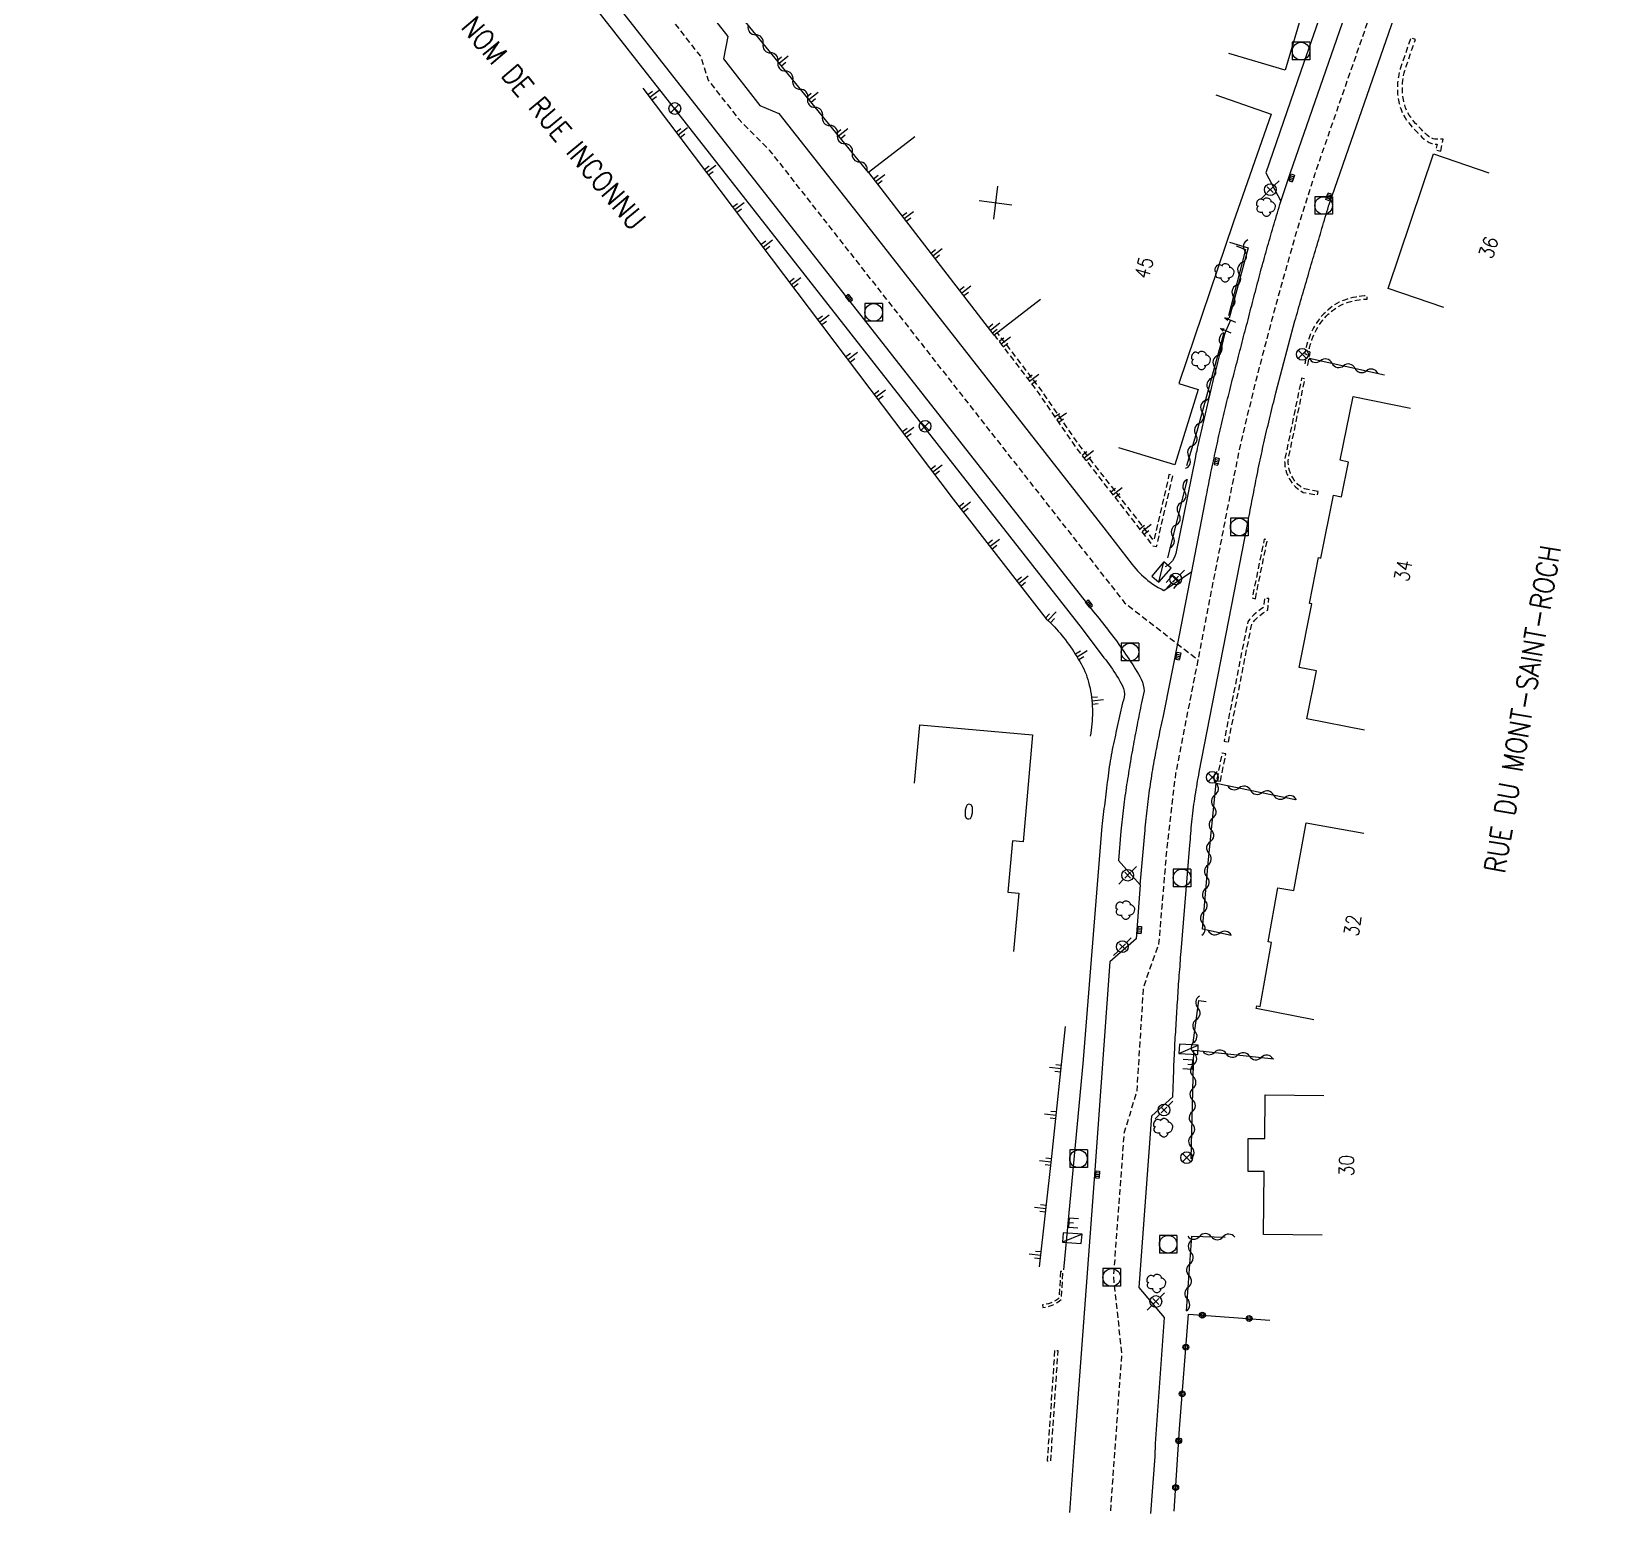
# Model space of a CAD drawing. Header units: millimetres. Extents: x 146015 to 146986, y 143000 to 144000.
# Drawn here: x 146427.7 to 146561.7, y 143605.4 to 143731.6 of the extents above; entities that cross this region are included whole.
import ezdxf
from ezdxf.enums import TextEntityAlignment as Align

# ---------------------------------------------------------------- set-up
doc = ezdxf.new("R2010")
doc.units = ezdxf.units.MM
doc.linetypes.add('DASHED', pattern=[0.75, 0.5, -0.25])
doc.layers.get('0').update_dxf_attribs({"linetype": 'CONTINUOUS'})
for name, color, linetype in [('W0001', 6, 'DASHED'), ('W0008', 7, 'CONTINUOUS'), ('W0017', 7, 'CONTINUOUS'), ('W0100', 7, 'CONTINUOUS'), ('W0105', 7, 'CONTINUOUS'), ('W0112', 1, 'DASHED'), ('W0211', 2, 'CONTINUOUS'), ('W0300', 7, 'CONTINUOUS'), ('W0310', 3, 'CONTINUOUS'), ('W0322', 7, 'CONTINUOUS'), ('W0400', 7, 'CONTINUOUS'), ('W0420', 7, 'CONTINUOUS'), ('W0430', 7, 'CONTINUOUS'), ('W0454', 7, 'CONTINUOUS'), ('W0469', 7, 'CONTINUOUS'), ('W0989', 7, 'CONTINUOUS'), ('W0991', 7, 'CONTINUOUS')]:
    doc.layers.add(name, color=color, linetype=linetype)
doc.styles.get("Standard").update_dxf_attribs({"font": 'romans.shx', "width": 0.85})

# ---------------------------------------------------------------- blocks, each defined once
blk = doc.blocks.new('T420')
for p, q in [((0.75, 0.75), (-0.75, 0.75)), ((-0.75, 0.75), (-0.75, -0.75)), ((0.75, 0.75), (0.75, -0.75)), ((0.75, -0.75), (-0.75, -0.75))]:
    blk.add_line(p, q)
blk.add_ellipse((0, 0), major_axis=(-0.53, 0.53), ratio=1, start_param=3.926991, end_param=10.210176)
blk = doc.blocks.new('T400')
for p, q in [((-0.15, 0.3), (0.15, 0.3)), ((-0.15, -0.25), (-0.15, 0.3)), ((-0.15, 0.15), (0.15, 0.15)), ((-0.15, 0), (0.15, 0)), ((0.15, 0.3), (0.15, -0.25)), ((-0.15, -0.15), (0.15, -0.15)), ((-0.15, -0.25), (-0.15, -0.3)), ((-0.15, -0.3), (0.15, -0.3)), ((0.15, -0.3), (0.15, -0.25))]:
    blk.add_line(p, q)
blk = doc.blocks.new('T430')
at = {"flags": 128}
for points in [[(-0.4, 2.1), (0.4, 2.1)], [(-0.4, 2.1), (-0.4, 1.3)], [(-0.4, 1.7), (0, 1.7)], [(0.8, 0.8), (-0.8, 0.8)], [(-0.8, 0.8), (-0.8, 0)], [(0.8, 0.8), (-0.8, 0)], [(-0.8, 0), (0.8, 0)], [(-0.4, 1.3), (0.4, 1.3)], [(0.8, 0), (0.8, 0.8)]]:
    blk.add_lwpolyline(points, dxfattribs=at)
blk = doc.blocks.new('T454')
for p, q in [((-0.25, 0.25), (0.25, -0.25)), ((-0.25, -0.25), (0.25, 0.25)), ((0.75, 0.75), (0.375, 0.375)), ((-0.375, -0.375), (-0.75, -0.75))]:
    blk.add_line(p, q)
blk.add_ellipse((0, 0), major_axis=(0.354, 0.354), ratio=1, start_param=5.497787143782138, end_param=11.78097245096172)
blk = doc.blocks.new('T300')
for p, q in [((-0.8, 0.51), (-0.86, 0.34)), ((-0.86, 0.34), (-0.86, 0.17)), ((-0.86, 0.17), (-0.74, 0.06)), ((-0.69, 0.63), (-0.8, 0.51)), ((-0.8, -0.06), (-0.74, 0.06)), ((-0.74, 0.06), (-0.69, 0.11)), ((-0.57, 0.69), (-0.69, 0.63)), ((-0.46, 0.69), (-0.57, 0.69)), ((-0.29, 0.63), (-0.46, 0.69)), ((-0.29, 0.63), (-0.17, 0.74)), ((-0.23, 0.57), (-0.29, 0.63)), ((-0.17, 0.74), (-0.06, 0.8)), ((-0.06, 0.8), (0.06, 0.8)), ((0.06, 0.8), (0.23, 0.74)), ((0.23, 0.74), (0.34, 0.63)), ((0.34, 0.63), (0.4, 0.51)), ((0.46, 0.46), (0.34, 0.46)), ((0.4, 0.51), (0.4, 0.46)), ((0.57, 0.4), (0.46, 0.46)), ((0.57, 0.4), (0.69, 0.29)), ((0.69, 0.29), (0.74, 0.17)), ((0.74, 0.06), (0.69, -0.17)), ((0.74, 0.17), (0.74, 0.06)), ((-0.8, -0.17), (-0.8, -0.06)), ((-0.8, -0.23), (-0.8, -0.17)), ((-0.74, -0.34), (-0.8, -0.23)), ((-0.69, -0.4), (-0.74, -0.34)), ((-0.51, -0.46), (-0.69, -0.4)), ((-0.4, -0.46), (-0.51, -0.46)), ((-0.4, -0.46), (-0.34, -0.46)), ((-0.34, -0.46), (-0.34, -0.4)), ((-0.34, -0.51), (-0.34, -0.46)), ((-0.29, -0.63), (-0.34, -0.51)), ((-0.17, -0.74), (-0.29, -0.63)), ((-0.06, -0.8), (-0.17, -0.74)), ((0.06, -0.8), (-0.06, -0.8)), ((0.17, -0.74), (0.06, -0.8)), ((0.23, -0.69), (0.17, -0.74)), ((0.29, -0.46), (0.23, -0.46)), ((0.29, -0.63), (0.23, -0.69)), ((0.46, -0.4), (0.29, -0.46)), ((0.34, -0.51), (0.29, -0.63)), ((0.34, -0.51), (0.34, -0.46)), ((0.57, -0.34), (0.46, -0.4)), ((0.63, -0.29), (0.57, -0.34)), ((0.69, -0.17), (0.63, -0.29))]:
    blk.add_line(p, q)
blk = doc.blocks.new('t105o')
for p, q in [((-0.5, 0), (0.5, 0)), ((0.5, 0), (0.2, 0.1)), ((0.5, 0), (0.2, -0.1))]:
    blk.add_line(p, q)
blk = doc.blocks.new('t322o')
at = {"color": 0, "linetype": 'Continuous'}
for radius in [0.25, 0.15]:
    blk.add_circle((0, 0), radius, dxfattribs=at)
blk = doc.blocks.new('t310o')
at = {"color": 0, "linetype": 'Continuous'}
for centre, start, end in [((-0.5, 0.38), 216.8699, 323.1304), ((0.5, -0.37), 36.8699, 143.1303)]:
    blk.add_arc(centre, 0.625, start, end, dxfattribs=at)
blk = doc.blocks.new('t991o')
at = {"color": 0, "linetype": 'Continuous'}
for p, q in [((-1, 1), (1, -1)), ((-1, -1), (1, 1))]:
    blk.add_line(p, q, dxfattribs=at)
blk = doc.blocks.new('t211o')
at = {"color": 0, "linetype": 'Continuous'}
for p, q in [((-0.29, 0.5), (-0.29, 0)), ((0, 1), (0, 0)), ((0.29, 0.5), (0.29, 0))]:
    blk.add_line(p, q, dxfattribs=at)
blk = doc.blocks.new('T469')
at = {"color": 0, "linetype": 'Continuous', "flags": 128}
for points in [[(-0.35, 0.35), (0.35, -0.35)], [(-0.35, -0.35), (0.35, 0.35)]]:
    blk.add_lwpolyline(points, dxfattribs=at)
at = {"color": 0, "linetype": 'Continuous'}
blk.add_circle((0, 0), 0.5, dxfattribs=at)

msp = doc.modelspace()

# ---------------------------------------------------------------- linework, layer by layer
at = {"layer": 'W0001', "flags": 128}
for points in [[(146451.44, 144000), (146464.12, 143983.32), (146474.27, 143965.8), (146484.71, 143948.82), (146494.85, 143932.29), (146508.59, 143909.67), (146516.14, 143897.97), (146523.48, 143886.9), (146532.75, 143873.87), (146538.32, 143866.5), (146544.15, 143858.87), (146549.48, 143851.81), (146553.47, 143846.47), (146556.39, 143842.61), (146558.55, 143838.2), (146559.85, 143834.34), (146561.16, 143828.26), (146561.65, 143819.99), (146560.89, 143812.71), (146559.43, 143803.56), (146557.86, 143794.14), (146555.55, 143782.17), (146553.22, 143771.72), (146550.57, 143761.59), (146547.55, 143751.5), (146544.07, 143741.25), (146542.42, 143736.5), (146541.54, 143732.45), (146539.33, 143726.1), (146537.04, 143719.51), (146535.33, 143714.1), (146533.55, 143707.75), (146532.03, 143701.99), (146530.7, 143696.5), (146529.48, 143690.48), (146528.44, 143685.11), (146526.5, 143675.19), (146525.17, 143668.42), (146524.42, 143662.1), (146523.73, 143653.89), (146522.42, 143650.21), (146521.86, 143641.37), (146520.77, 143637.74), (146519.87, 143625.52), (146520.57, 143618.99), (146519.6, 143605.41)], [(146514.5, 143900.51), (146496.4, 143882.3), (146485.56, 143871.43), (146480.81, 143869.51), (146460.15, 143848.75), (146458.34, 143844.14), (146441.38, 143827.13), (146431.51, 143817.27), (146429.29, 143814.83), (146428.2, 143811.42), (146427.65, 143807.66), (146427.9, 143803.08), (146429.86, 143799.41), (146432.71, 143795.65), (146445.15, 143779.83), (146447.41, 143778.15), (146451.56, 143772.85), (146452.6, 143770.35), (146455.44, 143766.74), (146456.46, 143764.22), (146461.09, 143758.33), (146463.68, 143756.24), (146473.74, 143743.43), (146484.7, 143729.48), (146485.33, 143727.49), (146487.96, 143724.13), (146490.54, 143721.53), (146504.73, 143703.47), (146520.82, 143682.97), (146527.07, 143678.11)]]:
    msp.add_lwpolyline(points, dxfattribs=at)
at = {"layer": 'W0008', "flags": 128}
for points in [[(146481.12, 143738.72), (146487, 143731.2), (146486.63, 143729.3), (146489.74, 143725.32), (146491.36, 143724.64), (146498.44, 143715.66), (146519.07, 143689.34), (146521.46, 143686.23), (146521.61, 143686.04), (146521.77, 143685.86), (146521.94, 143685.69), (146522.11, 143685.51), (146522.28, 143685.35), (146522.46, 143685.18), (146522.64, 143685.02), (146522.82, 143684.87), (146523.01, 143684.72), (146523.23, 143684.56), (146523.46, 143684.41), (146523.69, 143684.27), (146523.93, 143684.14), (146524.18, 143684.02), (146526.56, 143685.62), (146527.81, 143692.12), (146527.85, 143692.36), (146527.9, 143692.61), (146527.95, 143692.85), (146528, 143693.09), (146528.04, 143693.33), (146528.09, 143693.57), (146528.14, 143693.82), (146528.19, 143694.06), (146528.24, 143694.3), (146528.29, 143694.54), (146528.34, 143694.79), (146528.39, 143695.03), (146528.45, 143695.27), (146528.5, 143695.51), (146528.55, 143695.75), (146528.6, 143695.99), (146528.65, 143696.24), (146528.71, 143696.48), (146528.76, 143696.72), (146528.81, 143696.96), (146528.87, 143697.2), (146528.92, 143697.44), (146528.98, 143697.68), (146529.03, 143697.92), (146529.09, 143698.16), (146529.15, 143698.4), (146529.2, 143698.65), (146529.26, 143698.89), (146529.32, 143699.13), (146529.37, 143699.37), (146529.43, 143699.61), (146529.49, 143699.86), (146529.55, 143700.1), (146529.61, 143700.34), (146529.67, 143700.58), (146529.73, 143700.82), (146529.79, 143701.06), (146529.85, 143701.31), (146529.91, 143701.55), (146529.97, 143701.79), (146530.03, 143702.03), (146530.1, 143702.27), (146530.16, 143702.51), (146530.22, 143702.75), (146530.28, 143702.99), (146530.34, 143703.23), (146530.41, 143703.47), (146530.47, 143703.71), (146530.53, 143703.96), (146530.59, 143704.2), (146530.66, 143704.44), (146530.72, 143704.68), (146530.78, 143704.92), (146530.85, 143705.16), (146530.91, 143705.4), (146530.97, 143705.64), (146531.03, 143705.88), (146531.1, 143706.12), (146531.16, 143706.36), (146531.22, 143706.6), (146531.29, 143706.84), (146531.35, 143707.08), (146531.41, 143707.32), (146531.47, 143707.57), (146531.54, 143707.81), (146531.6, 143708.05), (146531.66, 143708.29), (146531.72, 143708.53), (146531.79, 143708.77), (146531.85, 143709.01), (146531.91, 143709.25), (146531.97, 143709.49), (146532.04, 143709.73), (146532.1, 143709.97), (146532.16, 143710.21), (146532.23, 143710.45), (146532.29, 143710.69), (146532.36, 143710.93), (146532.42, 143711.17), (146532.48, 143711.41), (146532.55, 143711.65), (146532.62, 143711.89), (146532.68, 143712.13), (146532.75, 143712.37), (146532.81, 143712.61), (146532.88, 143712.85), (146532.95, 143713.09), (146533.01, 143713.33), (146533.08, 143713.57), (146533.15, 143713.81), (146533.22, 143714.05), (146533.29, 143714.28), (146533.36, 143714.52), (146533.43, 143714.76), (146533.49, 143715), (146533.57, 143715.24), (146533.64, 143715.47), (146533.71, 143715.71), (146533.78, 143715.95), (146533.85, 143716.19), (146533.92, 143716.42), (146533.99, 143716.66), (146534.07, 143716.9), (146534.14, 143717.14), (146534.97, 143719.63), (146537.51, 143726.97), (146540.35, 143735.09)], [(146523.07, 143605.37), (146523.43, 143610.23), (146523.45, 143611.33), (146524.23, 143622.07), (146522.07, 143624.63), (146523.15, 143639.25), (146524.95, 143640.88), (146525.01, 143643.13), (146525.02, 143643.38), (146525.03, 143643.63), (146525.04, 143643.89), (146525.06, 143644.14), (146525.07, 143644.39), (146525.08, 143644.65), (146525.1, 143644.9), (146525.11, 143645.15), (146525.12, 143645.4), (146525.14, 143645.66), (146525.15, 143645.91), (146525.16, 143646.16), (146525.18, 143646.41), (146525.19, 143646.67), (146525.21, 143646.92), (146525.22, 143647.17), (146525.24, 143647.43), (146525.25, 143647.68), (146525.27, 143647.93), (146525.28, 143648.18), (146525.3, 143648.44), (146525.32, 143648.69), (146525.33, 143648.94), (146525.35, 143649.2), (146525.37, 143649.45), (146525.38, 143649.7), (146525.4, 143649.96), (146525.42, 143650.21), (146525.43, 143650.46), (146525.45, 143650.72), (146525.47, 143650.97), (146525.49, 143651.22), (146525.51, 143651.48), (146525.53, 143651.73), (146525.55, 143651.98), (146525.56, 143652.24), (146525.58, 143652.49), (146525.6, 143652.74), (146525.62, 143653), (146525.64, 143653.25), (146526.4, 143662.31), (146526.41, 143662.56), (146526.43, 143662.81), (146526.45, 143663.06), (146526.47, 143663.31), (146526.49, 143663.55), (146526.51, 143663.8), (146526.54, 143664.05), (146526.56, 143664.3), (146526.59, 143664.55), (146526.62, 143664.79), (146526.65, 143665.04), (146526.68, 143665.29), (146526.71, 143665.54), (146526.74, 143665.79), (146526.78, 143666.04), (146526.81, 143666.29), (146526.85, 143666.54), (146526.89, 143666.79), (146526.93, 143667.04), (146526.97, 143667.29), (146527.01, 143667.54), (146527.05, 143667.78), (146527.1, 143668.03), (146527.14, 143668.28), (146527.19, 143668.53), (146531.31, 143689.64), (146531.36, 143689.89), (146531.4, 143690.14), (146531.45, 143690.38), (146531.5, 143690.63), (146531.54, 143690.88), (146531.59, 143691.13), (146531.63, 143691.38), (146531.68, 143691.63), (146531.73, 143691.88), (146531.78, 143692.13), (146531.83, 143692.38), (146531.87, 143692.63), (146531.92, 143692.88), (146531.97, 143693.13), (146532.02, 143693.38), (146532.07, 143693.62), (146532.12, 143693.87), (146532.17, 143694.12), (146532.22, 143694.37), (146532.28, 143694.62), (146532.33, 143694.87), (146532.38, 143695.11), (146532.43, 143695.36), (146532.49, 143695.61), (146532.54, 143695.86), (146532.59, 143696.11), (146532.65, 143696.35), (146532.7, 143696.6), (146532.76, 143696.85), (146532.82, 143697.1), (146532.87, 143697.35), (146532.93, 143697.6), (146532.99, 143697.85), (146533.05, 143698.1), (146533.11, 143698.35), (146533.17, 143698.6), (146533.23, 143698.85), (146533.29, 143699.1), (146533.35, 143699.35), (146533.41, 143699.6), (146533.47, 143699.84), (146533.54, 143700.09), (146533.6, 143700.34), (146533.66, 143700.59), (146533.73, 143700.84), (146535.35, 143706.97), (146535.42, 143707.21), (146535.49, 143707.45), (146535.56, 143707.69), (146535.62, 143707.93), (146535.69, 143708.17), (146535.76, 143708.41), (146535.83, 143708.65), (146535.9, 143708.9), (146535.97, 143709.14), (146536.04, 143709.38), (146536.11, 143709.62), (146536.18, 143709.86), (146536.25, 143710.1), (146536.32, 143710.34), (146536.39, 143710.58), (146536.46, 143710.82), (146536.53, 143711.06), (146536.6, 143711.3), (146536.67, 143711.54), (146536.74, 143711.78), (146536.81, 143712.03), (146536.88, 143712.26), (146536.95, 143712.5), (146537.02, 143712.73), (146537.09, 143712.97), (146537.16, 143713.2), (146537.23, 143713.44), (146537.3, 143713.68), (146537.37, 143713.91), (146537.44, 143714.15), (146537.51, 143714.38), (146537.58, 143714.62), (146537.65, 143714.85), (146537.72, 143715.09), (146537.79, 143715.33), (146537.86, 143715.56), (146537.93, 143715.8), (146538, 143716.03), (146538.07, 143716.27), (146538.14, 143716.5), (146538.21, 143716.74), (146538.28, 143716.97), (146545.19, 143736.85)], [(146476.68, 143735.04), (146498.02, 143707.84), (146518.18, 143682.2), (146518.34, 143682), (146518.5, 143681.81), (146518.65, 143681.61), (146518.81, 143681.42), (146518.97, 143681.22), (146519.12, 143681.02), (146519.28, 143680.82), (146519.43, 143680.62), (146519.58, 143680.42), (146519.73, 143680.22), (146519.89, 143680.02), (146520.04, 143679.82), (146520.18, 143679.62), (146520.33, 143679.41), (146520.48, 143679.21), (146520.62, 143679), (146520.77, 143678.8), (146520.91, 143678.59), (146521.05, 143678.39), (146521.19, 143678.18), (146521.33, 143677.97), (146521.47, 143677.76), (146521.6, 143677.54), (146521.73, 143677.33), (146521.87, 143677.11), (146522, 143676.89), (146522.13, 143676.67), (146522.25, 143676.44), (146522.34, 143676.2), (146522.42, 143675.95), (146522.46, 143675.7), (146522.48, 143675.45), (146522.27, 143674.45), (146522.22, 143674.22), (146522.17, 143673.98), (146522.13, 143673.74), (146522.08, 143673.51), (146522.03, 143673.27), (146521.98, 143673.03), (146521.94, 143672.79), (146521.89, 143672.56), (146521.84, 143672.32), (146521.8, 143672.08), (146521.75, 143671.84), (146521.71, 143671.61), (146521.66, 143671.37), (146521.62, 143671.13), (146521.58, 143670.89), (146521.53, 143670.65), (146521.49, 143670.41), (146521.45, 143670.16), (146521.4, 143669.92), (146521.36, 143669.67), (146521.32, 143669.43), (146521.28, 143669.18), (146521.24, 143668.94), (146521.2, 143668.69), (146521.16, 143668.45), (146521.12, 143668.2), (146521.08, 143667.96), (146521.04, 143667.71), (146521, 143667.47), (146520.97, 143667.22), (146520.93, 143666.98), (146520.9, 143666.73), (146520.86, 143666.48), (146520.83, 143666.24), (146520.8, 143665.99), (146520.76, 143665.74), (146520.73, 143665.5), (146520.7, 143665.25), (146520.67, 143665), (146520.64, 143664.75), (146520.61, 143664.5), (146520.59, 143664.26), (146520.56, 143664.01), (146520.53, 143663.76), (146520.51, 143663.51), (146520.32, 143660.99), (146522.16, 143658.94), (146521.8, 143654.33), (146519.58, 143652.37), (146518.28, 143634.62), (146516.51, 143610.63), (146516.13, 143605.46)], [(146540.36, 143735.09), (146537.82, 143733.89), (146535.85, 143728.25), (146532.87, 143719.6), (146534.14, 143717.17)], [(146522.16, 143658.94), (146522.55, 143663.3), (146522.57, 143663.55), (146522.59, 143663.8), (146522.62, 143664.04), (146522.64, 143664.29), (146522.66, 143664.54), (146522.69, 143664.78), (146522.71, 143665.03), (146522.74, 143665.28), (146522.77, 143665.52), (146522.8, 143665.77), (146522.83, 143666.02), (146522.86, 143666.26), (146522.89, 143666.51), (146522.93, 143666.75), (146522.96, 143667), (146523, 143667.24), (146523.03, 143667.49), (146523.07, 143667.74), (146523.11, 143667.99), (146523.15, 143668.24), (146523.19, 143668.49), (146523.23, 143668.74), (146523.27, 143668.98), (146523.32, 143669.23), (146523.36, 143669.48), (146523.41, 143669.73), (146523.45, 143669.98), (146523.5, 143670.23), (146523.54, 143670.47), (146523.59, 143670.72), (146523.64, 143670.97), (146523.69, 143671.22), (146523.74, 143671.46), (146523.79, 143671.71), (146523.84, 143671.96), (146523.9, 143672.21), (146523.95, 143672.45), (146524, 143672.7), (146524.06, 143672.95), (146524.11, 143673.19), (146525.5, 143680.19), (146526.56, 143685.62)]]:
    msp.add_lwpolyline(points, dxfattribs=at)
at = {"layer": 'W0017', "flags": 128}
for points in [[(146475.29, 143734.16), (146497.5, 143705.88), (146517.21, 143680.73), (146519.07, 143678.28), (146519.22, 143678.09), (146519.37, 143677.9), (146519.51, 143677.71), (146519.65, 143677.51), (146519.79, 143677.31), (146519.92, 143677.11), (146520.05, 143676.91), (146520.17, 143676.7), (146520.3, 143676.5), (146520.41, 143676.29), (146520.53, 143676.09), (146520.64, 143675.89), (146520.73, 143675.67), (146520.79, 143675.44), (146520.81, 143675.18), (146520.79, 143674.93), (146520.74, 143674.67), (146520.66, 143674.43), (146520.15, 143672.17), (146520.09, 143671.92), (146520.04, 143671.68), (146519.98, 143671.44), (146519.93, 143671.2), (146519.88, 143670.95), (146519.83, 143670.71), (146519.78, 143670.47), (146519.74, 143670.22), (146519.69, 143669.98), (146519.65, 143669.73), (146519.61, 143669.49), (146519.56, 143669.23), (146519.52, 143668.98), (146519.49, 143668.72), (146519.45, 143668.46), (146519.42, 143668.21), (146519.39, 143667.95), (146519.35, 143667.69), (146519.32, 143667.44), (146519.29, 143667.18), (146519.26, 143666.92), (146519.23, 143666.66), (146519.2, 143666.41), (146519.17, 143666.17), (146519.13, 143665.92), (146519.1, 143665.67), (146519.07, 143665.42), (146519.04, 143665.17), (146519.01, 143664.92), (146518.98, 143664.67), (146518.95, 143664.42), (146518.92, 143664.17), (146518.9, 143663.92), (146517.3, 143644.04)], [(146529.78, 143713.67), (146531.35, 143713.21), (146529.74, 143707.2)], [(146529.42, 143706.08), (146529.35, 143705.83), (146529.29, 143705.59), (146529.23, 143705.35), (146529.17, 143705.11), (146529.11, 143704.87), (146529.04, 143704.63), (146528.98, 143704.39), (146528.92, 143704.14), (146528.86, 143703.9), (146528.8, 143703.66), (146528.74, 143703.42), (146528.68, 143703.18), (146528.62, 143702.94), (146528.56, 143702.7), (146528.5, 143702.45), (146528.44, 143702.21), (146528.38, 143701.97), (146528.33, 143701.73), (146528.27, 143701.49), (146528.21, 143701.24), (146528.15, 143701), (146528.09, 143700.76), (146528.03, 143700.52), (146527.98, 143700.27), (146527.92, 143700.03), (146527.86, 143699.79), (146527.8, 143699.54), (146527.75, 143699.3), (146527.69, 143699.05), (146527.63, 143698.81), (146527.58, 143698.57), (146527.52, 143698.32), (146527.46, 143698.08), (146527.41, 143697.84), (146527.35, 143697.59), (146527.3, 143697.35), (146527.24, 143697.11), (146527.19, 143696.86), (146527.13, 143696.62), (146527.08, 143696.37), (146527.02, 143696.13), (146526.97, 143695.89), (146526.91, 143695.64), (146526.86, 143695.4), (146525.2, 143687.17), (146525.12, 143686.94), (146525.02, 143686.73), (146524.9, 143686.54), (146524.75, 143686.35), (146524.53, 143686.16), (146524.27, 143686.02)]]:
    msp.add_lwpolyline(points, dxfattribs=at)
at = {"layer": 'W0100', "flags": 128}
for points in [[(146532.72, 143739.94), (146537.51, 143738.52), (146534.51, 143728.35), (146529.72, 143729.76)], [(146528.61, 143726.25), (146533.32, 143724.59), (146530.07, 143715.34), (146525.44, 143701.63), (146527.09, 143701.14), (146525.11, 143694.7), (146520.33, 143696.17)], [(146502.96, 143722.67), (146499, 143719.61), (146509.69, 143705.77), (146513.65, 143708.83)], [(146548.03, 143708.13), (146543.29, 143709.73), (146547.15, 143721.2), (146551.88, 143719.6)], [(146529.84, 143707.05), (146529.45, 143706.12)], [(146541.27, 143672.11), (146536.36, 143673.08), (146537.17, 143677.17), (146535.71, 143677.46), (146536.78, 143682.86), (146536.59, 143682.91), (146537.36, 143686.81), (146537.56, 143686.77), (146538.62, 143692.13), (146539.32, 143691.99), (146539.9, 143694.93), (146539.21, 143695.1), (146540.3, 143700.53), (146545.2, 143699.55)], [(146502.93, 143667.59), (146503.38, 143672.57), (146512.98, 143671.7), (146512.18, 143662.59), (146511.26, 143662.67), (146510.87, 143658.31), (146511.81, 143658.23), (146511.37, 143653.25)], [(146536.96, 143647.44), (146532.05, 143648.4), (146532.1, 143648.61), (146532.38, 143648.57), (146533.35, 143654.02), (146533.06, 143654.07), (146533.88, 143658.68), (146535.25, 143658.44), (146536.29, 143664.22), (146541.21, 143663.33)], [(146537.67, 143629.09), (146532.67, 143629.14), (146532.73, 143634.5), (146531.35, 143634.5), (146531.36, 143637.31), (146532.77, 143637.31), (146532.81, 143641.03), (146537.81, 143640.97)]]:
    msp.add_lwpolyline(points, dxfattribs=at)
at = {"layer": 'W0112', "flags": 128}
for points in [[(146547.77, 143721.44), (146547.98, 143722.45), (146547.28, 143722.47), (146547.12, 143722.5), (146546.96, 143722.56), (146546.79, 143722.66), (146546.63, 143722.79), (146546.46, 143722.93), (146546.3, 143723.1), (146546.12, 143723.28), (146545.95, 143723.46), (146545.79, 143723.63), (146545.63, 143723.8), (146545.48, 143723.97), (146545.34, 143724.14), (146545.21, 143724.32), (146545.09, 143724.5), (146544.98, 143724.69), (146544.87, 143724.91), (146544.78, 143725.14), (146544.7, 143725.37), (146544.64, 143725.6), (146544.59, 143725.84), (146544.55, 143726.09), (146544.52, 143726.34), (146544.5, 143726.56), (146544.5, 143726.79), (146544.5, 143727.01), (146544.51, 143727.23), (146544.54, 143727.45), (146544.57, 143727.67), (146544.61, 143727.89), (146544.66, 143728.1), (146544.72, 143728.32), (146545.61, 143730.95), (146545.22, 143731.08), (146544.32, 143728.44), (146544.25, 143728.21), (146544.2, 143727.97), (146544.16, 143727.74), (146544.12, 143727.5), (146544.1, 143727.26), (146544.08, 143727.02), (146544.08, 143726.78), (146544.08, 143726.54), (146544.1, 143726.3), (146544.13, 143726.03), (146544.17, 143725.77), (146544.23, 143725.5), (146544.3, 143725.25), (146544.39, 143724.99), (146544.49, 143724.74), (146544.61, 143724.5), (146544.73, 143724.28), (146544.86, 143724.08), (146545.01, 143723.89), (146545.16, 143723.7), (146545.32, 143723.52), (146545.48, 143723.34), (146545.65, 143723.17), (146545.82, 143722.99), (146546, 143722.81), (146546.17, 143722.63), (146546.36, 143722.46), (146546.56, 143722.31), (146546.78, 143722.18), (146547, 143722.1), (146547.23, 143722.05), (146547.46, 143722.04), (146547.36, 143721.53)], [(146536.45, 143703.21), (146536.64, 143704.32), (146536.51, 143704.37), (146536.53, 143704.41), (146536.58, 143704.67), (146536.65, 143704.9), (146536.72, 143705.14), (146536.79, 143705.37), (146536.88, 143705.59), (146536.98, 143705.81), (146537.08, 143706.03), (146537.19, 143706.25), (146537.31, 143706.46), (146537.44, 143706.67), (146537.57, 143706.86), (146537.71, 143707.04), (146537.86, 143707.21), (146538.02, 143707.38), (146538.19, 143707.54), (146538.36, 143707.7), (146538.54, 143707.85), (146538.71, 143707.98), (146538.89, 143708.1), (146539.06, 143708.21), (146539.25, 143708.31), (146539.44, 143708.4), (146539.66, 143708.48), (146539.88, 143708.56), (146540.11, 143708.62), (146540.35, 143708.68), (146540.58, 143708.73), (146540.82, 143708.77), (146541.06, 143708.81), (146541.27, 143708.82), (146541.49, 143708.82), (146541.5, 143709.1), (146541.27, 143709.11), (146541.03, 143709.09), (146540.78, 143709.06), (146540.53, 143709.01), (146540.28, 143708.96), (146540.04, 143708.9), (146539.8, 143708.83), (146539.56, 143708.75), (146539.32, 143708.66), (146539.12, 143708.57), (146538.92, 143708.46), (146538.73, 143708.34), (146538.54, 143708.21), (146538.36, 143708.07), (146538.18, 143707.91), (146537.99, 143707.75), (146537.82, 143707.58), (146537.65, 143707.41), (146537.49, 143707.22), (146537.34, 143707.03), (146537.2, 143706.83), (146537.06, 143706.61), (146536.94, 143706.39), (146536.82, 143706.16), (146536.71, 143705.93), (146536.61, 143705.7), (146536.52, 143705.46), (146536.44, 143705.23), (146536.37, 143704.98), (146536.3, 143704.74), (146536.25, 143704.49), (146536.16, 143704.19), (146536.32, 143704.13), (146536.17, 143703.26)], [(146537.32, 143692.43), (146536.15, 143692.66), (146535.98, 143692.76), (146535.78, 143692.9), (146535.6, 143693.05), (146535.44, 143693.22), (146535.29, 143693.4), (146535.16, 143693.61), (146535.05, 143693.81), (146534.96, 143694.01), (146534.89, 143694.22), (146534.83, 143694.43), (146534.79, 143694.65), (146534.77, 143694.87), (146534.76, 143695.07), (146536.2, 143702.03), (146535.91, 143702.09), (146534.46, 143695.1), (146534.47, 143694.85), (146534.49, 143694.6), (146534.54, 143694.36), (146534.6, 143694.13), (146534.68, 143693.9), (146534.78, 143693.67), (146534.9, 143693.45), (146535.05, 143693.23), (146535.22, 143693.02), (146535.4, 143692.83), (146535.6, 143692.66), (146535.82, 143692.51), (146536.05, 143692.37), (146537.27, 143692.14)], [(146531.97, 143683.31), (146533, 143688.33), (146532.73, 143688.39), (146531.7, 143683.37)], [(146529.68, 143671.09), (146531.67, 143681.18), (146531.77, 143681.3), (146531.93, 143681.49), (146532.1, 143681.66), (146532.28, 143681.82), (146532.46, 143681.97), (146532.65, 143682.11), (146533.03, 143682.33), (146533.13, 143683.32), (146532.76, 143683.36), (146532.67, 143682.56), (146532.44, 143682.42), (146532.23, 143682.27), (146532.03, 143682.11), (146531.83, 143681.93), (146531.65, 143681.74), (146531.48, 143681.54), (146531.32, 143681.34), (146529.3, 143671.16)], [(146529, 143667.75), (146529.46, 143670.1), (146529.13, 143670.16), (146528.68, 143667.82)], [(146515.36, 143626), (146515.24, 143623.74), (146515.14, 143623.64), (146514.97, 143623.52), (146514.79, 143623.41), (146514.57, 143623.31), (146514.33, 143623.23), (146514.1, 143623.18), (146513.84, 143623.14), (146513.87, 143622.93), (146514.14, 143622.97), (146514.39, 143623.03), (146514.64, 143623.11), (146514.89, 143623.22), (146515.09, 143623.34), (146515.28, 143623.48), (146515.44, 143623.64), (146515.58, 143625.98)], [(146514.86, 143619.25), (146514.23, 143609.85), (146514.53, 143609.83), (146515.16, 143619.23)]]:
    msp.add_lwpolyline(points, close=True, dxfattribs=at)
msp.add_lwpolyline([(146509.7, 143705.78), (146513.51, 143700.8), (146516.64, 143696.23), (146523.23, 143687.81), (146523.55, 143687.76), (146524.95, 143693.8), (146524.61, 143693.88), (146523.32, 143688.27), (146516.92, 143696.44), (146513.79, 143701), (146509.97, 143705.99)], dxfattribs=at)
at = {"layer": 'W0211', "flags": 128}
for points in [[(146479.76, 143726.8), (146496.13, 143705.15), (146506.22, 143691.79), (146514.15, 143681.59), (146514.33, 143681.42), (146514.5, 143681.25), (146514.67, 143681.08), (146514.84, 143680.9), (146515.01, 143680.72), (146515.17, 143680.54), (146515.33, 143680.36), (146515.48, 143680.17), (146515.64, 143679.98), (146515.78, 143679.79), (146515.93, 143679.59), (146516.07, 143679.4), (146516.22, 143679.2), (146516.35, 143679), (146516.49, 143678.79), (146516.62, 143678.59), (146516.75, 143678.38), (146516.88, 143678.17), (146517, 143677.97), (146517.12, 143677.76), (146517.24, 143677.54), (146517.34, 143677.33), (146517.45, 143677.11), (146517.54, 143676.88), (146517.62, 143676.66), (146517.7, 143676.42), (146517.76, 143676.19), (146517.82, 143675.93), (146517.88, 143675.68), (146517.92, 143675.42), (146517.97, 143675.17), (146518, 143674.91), (146518.03, 143674.66), (146518.05, 143674.4), (146518.07, 143674.15), (146518.08, 143673.89), (146518.08, 143673.64), (146518.08, 143673.38), (146518.07, 143673.13), (146518.06, 143672.87), (146518.04, 143672.61), (146518.01, 143672.36), (146517.98, 143672.1), (146517.94, 143671.85), (146517.9, 143671.59)], [(146513.58, 143626.39), (146514.63, 143635.79), (146515.8, 143646.86)], [(146517.3, 143644.03), (146515.61, 143626.12)]]:
    msp.add_lwpolyline(points, dxfattribs=at)
at = {"layer": 'W0310', "flags": 128}
for points in [[(146438.23, 143796.72), (146446.41, 143785.95), (146456.71, 143773.15), (146472.51, 143752.6), (146488.22, 143732.77), (146498.98, 143719.63)], [(146530.34, 143713.37), (146531.12, 143713.07), (146529.69, 143707.43)], [(146529.28, 143705.97), (146526.97, 143697.54), (146526.09, 143694.64)], [(146536.55, 143703.79), (146542.97, 143702.38)], [(146526.17, 143693.46), (146524.47, 143686.78)], [(146529.92, 143654.62), (146527.46, 143655.14), (146527.94, 143660.8), (146528.64, 143667.58), (146535.38, 143666.19)], [(146526.68, 143645.48), (146527.16, 143649.08), (146527.78, 143648.99)], [(146526.49, 143635.6), (146526.74, 143644.84), (146533.56, 143644.1)], [(146526.1, 143622.64), (146526.57, 143628.99), (146529.41, 143628.92)]]:
    msp.add_lwpolyline(points, dxfattribs=at)
at = {"layer": 'W0322', "flags": 128}
msp.add_lwpolyline([(146525.05, 143605.58), (146525.5, 143612.58), (146526.27, 143622.35), (146533.21, 143621.85)], dxfattribs=at)

# ---------------------------------------------------------------- block references
at = {"layer": 'W0105'}
for p, rotation in [((146529.45, 143706.12), 156.1567643384551), ((146529.84, 143707.05), 156.4063811115962)]:
    msp.add_blockref('t105o', p, dxfattribs=dict(at, rotation=rotation))
at = {"layer": 'W0211'}
for p, rotation in [((146491.39, 143728.9), 309.3175123524452), ((146480.36, 143726), 307.1128559401429), ((146493.92, 143725.8), 309.3175123524452), ((146482.77, 143722.81), 307.1128559401429), ((146496.45, 143722.71), 309.3175123524452), ((146485.19, 143719.62), 307.1128559401429), ((146499.59, 143718.82), 307.7596021374824), ((146487.6, 143716.43), 307.1128559401429), ((146502.04, 143715.66), 307.7596021374824), ((146490.02, 143713.24), 307.1128559401429), ((146504.49, 143712.49), 307.7596021374824), ((146492.43, 143710.05), 307.1128559401429), ((146506.94, 143709.33), 307.7596021374824), ((146494.84, 143706.86), 307.1128559401429), ((146509.39, 143706.17), 307.7596021374824), ((146510.3, 143704.98), 307.430373858439), ((146497.25, 143703.67), 307.0455588122854), ((146512.73, 143701.81), 307.430373858439), ((146499.66, 143700.48), 307.0455588122854), ((146515.05, 143698.55), 304.4651344789659), ((146502.07, 143697.29), 307.0455588122854), ((146517.38, 143695.29), 308.0645736594314), ((146504.48, 143694.09), 307.0455588122854), ((146519.84, 143692.15), 308.0645736594314), ((146506.91, 143690.91), 307.8759968359303), ((146509.36, 143687.75), 307.8759968359303), ((146522.31, 143689), 308.0645736594314), ((146511.82, 143684.6), 307.8759968359303), ((146514.29, 143681.46), 316.2161891605149), ((146516.78, 143678.34), 301.6548720687244), ((146518.04, 143674.59), 275.1161861368565), ((146515.42, 143643.29), 83.95845989653685), ((146515, 143639.32), 83.95845989653685), ((146514.58, 143635.34), 83.59888068770017), ((146514.13, 143631.36), 83.59888068770017), ((146513.69, 143627.39), 83.59888068770017)]:
    msp.add_blockref('t211o', p, dxfattribs=dict(at, rotation=rotation))
at = {"layer": 'W0300'}
for p in [(146532.92, 143716.67), (146529.39, 143711.07), (146527.38, 143703.61), (146520.93, 143656.77), (146524.16, 143638.24), (146523.57, 143624.97)]:
    msp.add_blockref('T300', p, dxfattribs=at)
at = {"layer": 'W0310'}
for p, rotation in [((146489.37, 143731.35), 309.3175123524452), ((146490.64, 143729.81), 309.3175123524452), ((146491.91, 143728.26), 309.3175123524452), ((146493.18, 143726.71), 309.3175123524452), ((146494.44, 143725.16), 309.3175123524452), ((146495.71, 143723.62), 309.3175123524452), ((146496.98, 143722.07), 309.3175123524452), ((146498.24, 143720.52), 309.3175123524452), ((146531.08, 143712.91), 255.7460152444007), ((146530.59, 143710.97), 255.7460152444007), ((146530.1, 143709.04), 255.7460152444007), ((146529.01, 143705), 254.6984604870148), ((146528.48, 143703.07), 254.6984604870148), ((146537.53, 143703.58), 347.6246640530551), ((146539.48, 143703.15), 347.6246640530551), ((146527.96, 143701.14), 254.6984604870148), ((146541.43, 143702.72), 347.6246640530551), ((146527.43, 143699.22), 254.6984604870148), ((146526.89, 143697.29), 253.0735166833797), ((146526.31, 143695.38), 253.0735166833797), ((146525.92, 143692.49), 255.7291093658824), ((146525.43, 143690.55), 255.7291093658824), ((146524.93, 143688.61), 255.7291093658824), ((146528.63, 143667.58), 84.141020738169), ((146530.59, 143667.18), 348.3234065747553), ((146532.54, 143666.78), 348.3234065747553), ((146528.43, 143665.59), 84.141020738169), ((146534.5, 143666.37), 348.3234065747553), ((146528.23, 143663.6), 84.141020738169), ((146528.02, 143661.61), 84.141020738169), ((146527.84, 143659.62), 85.1573014576488), ((146527.67, 143657.62), 85.1573014576488), ((146527.5, 143655.63), 85.1573014576488), ((146528.94, 143654.83), 168.0686797571577), ((146527.08, 143648.45), 82.41325122951191), ((146526.82, 143646.47), 82.41325122951191), ((146526.74, 143644.6), 88.43031771314755), ((146528.49, 143644.65), 353.800939749396), ((146530.48, 143644.43), 353.800939749396), ((146532.47, 143644.22), 353.800939749396), ((146526.68, 143642.6), 88.43031771314755), ((146526.63, 143640.6), 88.43031771314755), ((146526.57, 143638.6), 88.43031771314755), ((146526.52, 143636.6), 88.43031771314755), ((146526.47, 143627.63), 85.72177328311221), ((146527.21, 143628.97), 358.7556665839084), ((146529.21, 143628.93), 358.7556665839084), ((146526.32, 143625.63), 85.72177328311221), ((146526.17, 143623.64), 85.72177328311221)]:
    msp.add_blockref('t310o', p, dxfattribs=dict(at, rotation=rotation))
at = {"layer": 'W0322'}
for p, rotation in [((146527.45, 143622.26), 355.9122096573384), ((146531.44, 143621.98), 355.9122096573384), ((146526.05, 143619.54), 85.5308548382306), ((146525.74, 143615.56), 85.5308548382306), ((146525.44, 143611.57), 86.30725184116788), ((146525.18, 143607.58), 86.30725184116788)]:
    msp.add_blockref('t322o', p, dxfattribs=dict(at, rotation=rotation))
at = {"layer": 'W0400'}
for p, rotation in [((146535.08, 143719.16), 341.5951821263347), ((146538.22, 143717.54), 160.835927614471), ((146497.34, 143708.92), 38.12110424206308), ((146528.68, 143695), 347.6256265373881), ((146517.8, 143682.87), 38.16284855851166), ((146525.4, 143678.42), 348.7947885470392), ((146522.1, 143655.1), 355.527987959853), ((146518.52, 143634.25), 355.7670196108764)]:
    msp.add_blockref('T400', p, dxfattribs=dict(at, rotation=rotation))
at = {"layer": 'W0420'}
for p in [(146535.86, 143729.96), (146537.79, 143716.81), (146499.44, 143707.7), (146530.6, 143689.42), (146521.29, 143678.76), (146525.72, 143659.52), (146516.9, 143635.59), (146524.54, 143628.31), (146519.73, 143625.48)]:
    msp.add_blockref('T420', p, dxfattribs=at)
at = {"layer": 'W0430'}
for p, rotation in [((146523.66, 143685.84), 229.1535556465714), ((146526.3, 143645.32), 176.9263290562072), ((146516.34, 143628.43), 355.7670196132802)]:
    msp.add_blockref('T430', p, dxfattribs=dict(at, rotation=rotation))
at = {"layer": 'W0454'}
for p in [(146533.24, 143718.16), (146525.17, 143684.98), (146521.09, 143659.75), (146520.64, 143653.66), (146524.18, 143639.75), (146523.49, 143623.43)]:
    msp.add_blockref('T454', p, dxfattribs=at)
at = {"layer": 'W0469'}
for p in [(146482.49, 143725.07), (146535.97, 143704.13), (146503.82, 143698), (146528.3, 143668.09), (146526.12, 143635.69)]:
    msp.add_blockref('T469', p, dxfattribs=at)
at = {"layer": 'W0991', "rotation": 307.7339197289195}
msp.add_blockref('t991o', (146509.82, 143717.05), dxfattribs=at)

# ---------------------------------------------------------------- texts
at = {"layer": 'W0989', "width": 0.85}
for s, rotation, p in [('NOM DE RUE INCONNU', 310.0563, (146472.16, 143723.83)), ('RUE DU MONT-SAINT-ROCH', 80.207, (146554.75, 143673.92))]:
    msp.add_text(s, height=1.75, rotation=rotation, dxfattribs=at).set_placement(p, align=Align.MIDDLE)
at = {"layer": 'W0991', "width": 0.85}
for s, rotation, p in [('36', 71.4082, (146551.85, 143713.23)), ('45', 74.6334, (146522.47, 143711.5)), ('34', 79.1117, (146544.57, 143685.69)), ('0', 354.8361, (146507.55, 143665.17)), ('32', 81.078, (146540.26, 143655.47)), ('30', 89.3272, (146539.74, 143635.01))]:
    msp.add_text(s, height=1.25, rotation=rotation, dxfattribs=at).set_placement(p, align=Align.MIDDLE)

doc.saveas('drawing.dxf')
